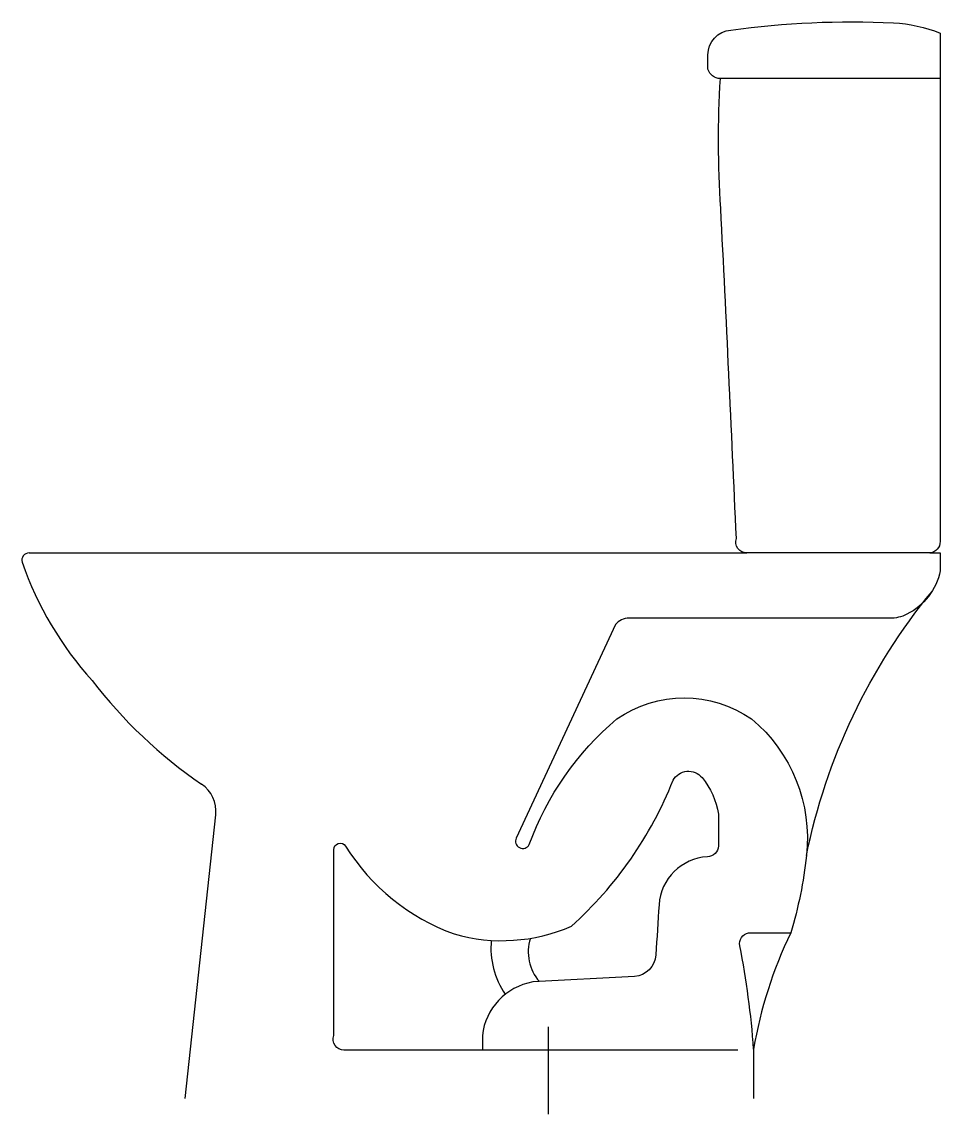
# Model space of a CAD drawing. Header units: millimetres. Extents: x 5.709 to 6.349, y -8.5 to -7.739.
import ezdxf

# ---------------------------------------------------------------- set-up
doc = ezdxf.new("R2010")
doc.units = ezdxf.units.MM
doc.header["$LTSCALE"] = 10

msp = doc.modelspace()

# ---------------------------------------------------------------- linework, layer by layer
for p, q in [((5.71434, -8.10915), (6.21453, -8.10915)), ((5.82322, -8.48915), (5.8444, -8.2915))]:
    msp.add_line(p, q)
at = {"color": 1}
msp.add_line((6.076, -8.43927), (6.076, -8.5001), dxfattribs=at)
for points in [[(6.34928, -7.77862), (6.19613, -7.77862, -0.330405), (6.18741, -7.77216), (6.18741, -7.7622, -0.389647), (6.20336, -7.74485, -0.046385), (6.31669, -7.73988, -0.083797), (6.34928, -7.74694, -7.456602)], [(6.34928, -7.74694), (6.34928, -8.10116, -0.382581), (6.34212, -8.10915), (6.21453, -8.10915, -0.510273), (6.20725, -8.0991, 0.001505), (6.19638, -7.86913, -0.032397), (6.19613, -7.77862, 1.050602)], [(6.34212, -8.10915), (6.34928, -8.10915), (6.34928, -8.12158, -0.23216), (6.32602, -8.15189, -0.11753), (6.31419, -8.15461), (6.1324, -8.15461, 0.225897), (6.12302, -8.15908), (6.05376, -8.30775, 0.960731), (6.06291, -8.31232, -0.131478), (6.12397, -8.22481, -0.312662), (6.2179, -8.22481, -0.252483), (6.25603, -8.31999, -0.047317), (6.24516, -8.37379, 0.071453), (6.21926, -8.45484), (6.21926, -8.48915)], [(6.25603, -8.31999, -0.121758), (6.34361, -8.1359, 3.345291)], [(6.20828, -8.45544), (5.93379, -8.45544, -0.517559), (5.92661, -8.44529), (5.92661, -8.31586, -0.750078), (5.9349, -8.31344, 0.168149), (6.01054, -8.37456, 0.17522), (6.0923, -8.36911, 0.115843), (6.16311, -8.26752, -0.527607), (6.18331, -8.26563, -0.138216), (6.19468, -8.29118), (6.19468, -8.31325, -0.414456), (6.1871, -8.32082, 0.379382), (6.15333, -8.35425, 0.001339), (6.15114, -8.38911, -0.373755), (6.13631, -8.40424), (6.06529, -8.40803, 0.333234), (6.03024, -8.44532), (6.03024, -8.45544)], [(6.21926, -8.45484, 0.031166), (6.20966, -8.38273, -0.417717), (6.21573, -8.37379), (6.24516, -8.37379)]]:
    msp.add_lwpolyline(points, format="xyb")
for centre, radius, start, end in [((5.71434, -8.11421), 0.00507, 90, 196.56714), ((5.93978, -8.03495), 0.24402, 199.3129, 221.92977), ((6.02472, -7.99255), 0.3365, 217.63238, 235.59158), ((5.82164, -8.28906), 0.02289, 353.88497, 55.59158), ((6.0933, -8.38721), 0.03111, 162.05039, 221.39831), ((6.0935, -8.38422), 0.05731, 174.80266, 214.36763)]:
    msp.add_arc(centre, radius, start, end)

doc.saveas('drawing.dxf')
